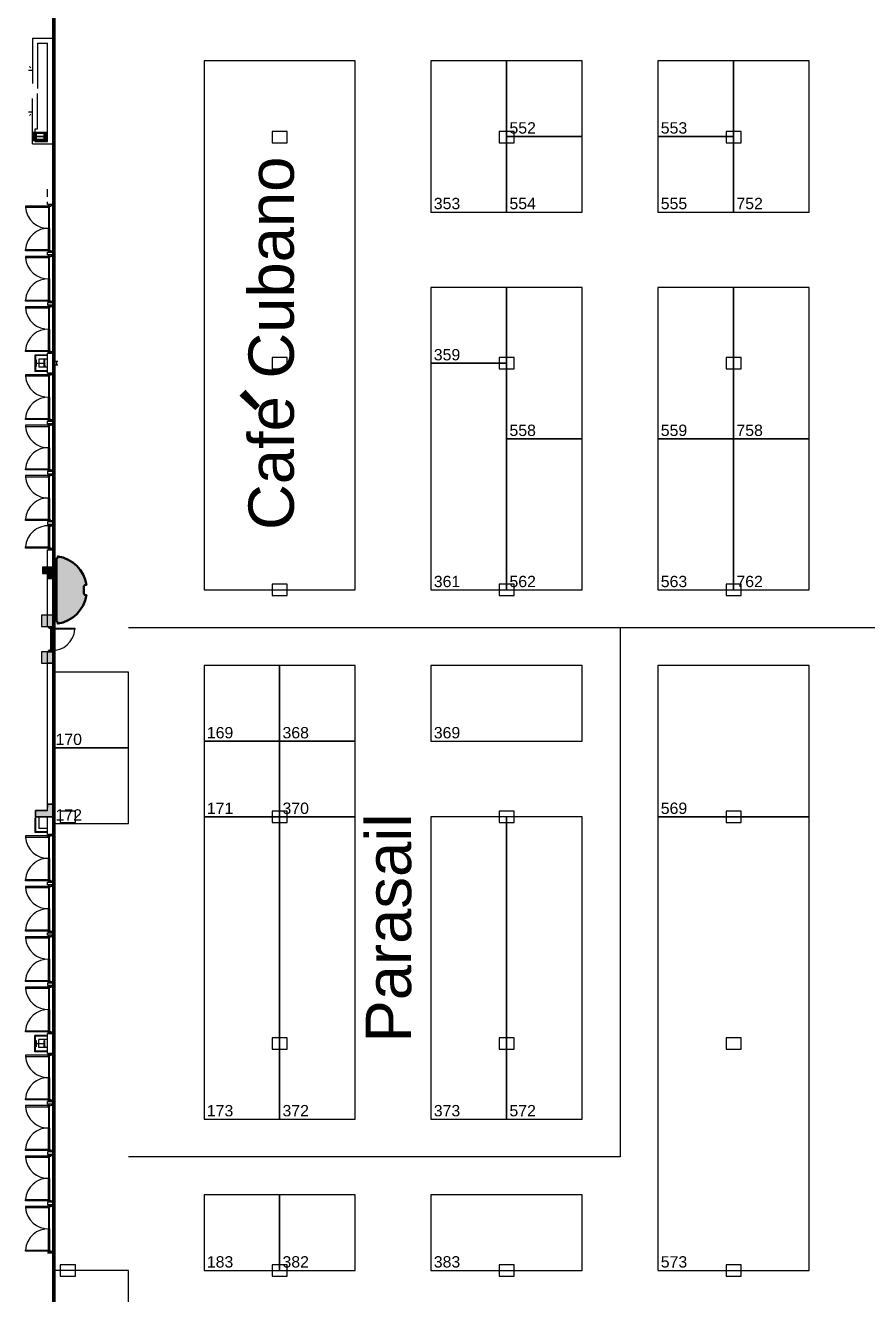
# Model space of a CAD drawing. Extents: x -2543 to 6312, y -522 to 14878.
# Drawn here: x -283 to 1053, y 7281 to 9296 of the extents above; entities that cross this region are included whole.
import ezdxf

# ---------------------------------------------------------------- set-up
doc = ezdxf.new("R2010")
doc.units = 0
doc.header["$LTSCALE"] = 5000
doc.header["$PDSIZE"] = 1
for name, color, linetype in [('BoothNumber', 7, 'Continuous'), ('BoothOutLine', 7, 'Continuous'), ('DRAWINGLAYER', 7, 'Continuous'), ('show_xref', 7, 'Continuous')]:
    doc.layers.add(name, color=color, linetype=linetype)
doc.layers.add('OCCC Phase V$0$2020sc01$0$L01-west$0$S-CONC-COLS', color=7, linetype='Continuous', lineweight=50)
doc.layers.add('OCCC Phase V$0$2020sc01$0$L01-west$0$S-CONC-SHAD', color=253, linetype='Continuous', lineweight=20)
doc.styles.add('Arial&EBMS', font='Arial', dxfattribs={"height": 1})
doc.styles.add('Arial&EBMS&B', font='Arial', dxfattribs={"height": 1})
doc.styles.add('OCCC Phase V$0$STANDARD', font='Arial')

# ---------------------------------------------------------------- blocks, each defined once
blk = doc.blocks.new('OCCC Phase V$0$2020sc01$0$L01-west$0$c9h')
at = {"layer": 'OCCC Phase V$0$2020sc01$0$L01-west$0$S-CONC-SHAD'}
h = blk.add_hatch(color=256, dxfattribs=at)
edge = h.paths.add_edge_path()
edge.add_line((6, -49.4), (8, -51.4))
edge.add_line((8, -51.4), (8, -53.4))
edge.add_arc((0, 0), 54, 278.5196, 351.4804)
edge.add_line((53.4, -8), (51.4, -8))
edge.add_line((51.4, -8), (49.4, -6))
edge.add_line((49.4, -6), (49.4, 6))
edge.add_line((49.4, 6), (51.4, 8))
edge.add_line((51.4, 8), (53.4, 8))
edge.add_arc((0, 0), 54, 8.5196, 81.4804)
edge.add_line((8, 53.4), (8, 51.4))
edge.add_line((8, 51.4), (6, 49.4))
edge.add_line((6, 49.4), (6, -49.4))
at = {"layer": 'Defpoints'}
blk.add_point((25, 0), dxfattribs=at)
at = {"layer": 'OCCC Phase V$0$2020sc01$0$L01-west$0$S-CONC-COLS'}
blk.add_lwpolyline([(6, -49.4), (8, -51.4), (8, -53.4, 0.329561), (53.4, -8), (51.4, -8), (49.4, -6), (49.4, 6), (51.4, 8), (53.4, 8, 0.329561), (8, 53.4), (8, 51.4), (6, 49.4)], format="xyb", close=True, dxfattribs=at)
blk = doc.blocks.new('FACILITY_X0000198')
at = {"layer": 'show_xref'}
for points in [[(-248, 8426), (-248, 8418), (-240, 8418), (-240, 8436), (-256, 8436), (-256, 8426)], [(-240, 8040), (-267.5, 8040), (-267.5, 8050), (-248, 8050), (-248, 8055), (-248, 8060), (-240, 8060)]]:
    blk.add_hatch(color=0, dxfattribs=at).paths.add_polyline_path(points)
h = blk.add_hatch(color=0, dxfattribs=at)
h.paths.add_polyline_path([(-240, 8284), (-248, 8284), (-258, 8284), (-258, 8302), (-240, 8302)])
h.paths.add_polyline_path([(-240, 8342), (-258, 8342), (-258, 8360), (-240, 8360)])
at = {"layer": 'show_xref', "color": 0}
for p, q in [((-240, -236), (-240, 12716)), ((-238, -238), (-238, 12718)), ((-236, -236), (-236, 12716)), ((-272, 9276), (-240, 9276)), ((-272, 9276), (-272, 9204)), ((-264, 9268), (-248, 9268)), ((-264, 9268), (-264, 9196)), ((-248, 9112), (-248, 9268)), ((-240, 9108), (-240, 9276)), ((-274.8, 9228.7), (-276.9, 9230.8)), ((-278.5, 9225.2), (-272, 9225.2)), ((-264, 9132), (-264, 9188)), ((-272, 9108), (-272, 9180)), ((-278.5, 9158.8), (-272, 9158.8)), ((-274.8, 9155.3), (-276.9, 9153.2)), ((-270.9, 9113.1), (-270.9, 9126.9)), ((-270.9, 9126.9), (-249.6, 9126.9)), ((-268, 9112), (-268, 9132)), ((-268, 9132), (-264, 9132)), ((-249.6, 9126.9), (-249.6, 9113.1)), ((132, 9127.8), (108, 9127.8)), ((108, 9127.8), (108, 9109.8)), ((132, 9109.8), (132, 9127.8)), ((132, 9127.8), (132, 9127.8)), ((492, 9127.8), (468, 9127.8)), ((468, 9127.8), (468, 9109.8)), ((492, 9109.8), (492, 9127.8)), ((492, 9127.8), (492, 9127.8)), ((852, 9127.8), (828, 9127.8)), ((828, 9127.8), (828, 9109.8)), ((852, 9109.8), (852, 9127.8)), ((852, 9127.8), (852, 9127.8)), ((-272, 9108), (-240, 9108)), ((-249.6, 9113.1), (-270.9, 9113.1)), ((-270.2, 9113.7), (-270.2, 9126.3)), ((-270.2, 9126.3), (-250.2, 9126.3)), ((-250.2, 9113.7), (-270.2, 9113.7)), ((-269.6, 9114.3), (-269.6, 9125.7)), ((-269.6, 9125.7), (-250.8, 9125.7)), ((-250.8, 9114.3), (-269.6, 9114.3)), ((-269, 9114.9), (-269, 9125.1)), ((-269, 9125.1), (-251.4, 9125.1)), ((-251.4, 9114.9), (-269, 9114.9)), ((-268, 9112), (-248, 9112)), ((-251.4, 9125.1), (-251.4, 9114.9)), ((-250.8, 9125.7), (-250.8, 9114.3)), ((-250.2, 9126.3), (-250.2, 9113.7)), ((108, 9109.8), (132, 9109.8)), ((468, 9109.8), (492, 9109.8)), ((828, 9109.8), (852, 9109.8)), ((-248, 9024), (-248, 9036)), ((-240, 9012), (-240, 9044)), ((-248, 9012), (-248, 9016)), ((-240, 9012), (-248, 9012)), ((-246.4, 9012), (-246.4, 9011.9)), ((-241.6, 9012), (-246.4, 9012)), ((-241.6, 9011.9), (-241.6, 9012)), ((-248, 8936), (-240, 8936)), ((-248, 8932), (-248, 8936)), ((-240, 8932), (-248, 8932)), ((-246.4, 8936), (-246.4, 8936.1)), ((-241.6, 8936), (-246.4, 8936)), ((-241.6, 8932), (-246.4, 8932)), ((-246.4, 8932), (-246.4, 8931.9)), ((-241.6, 8936.1), (-241.6, 8936)), ((-241.6, 8931.9), (-241.6, 8932)), ((-240, 8936), (-240, 8932)), ((-240, 8856), (-248, 8856)), ((-248, 8856), (-248, 8852)), ((-248, 8852), (-240, 8852)), ((-246.4, 8856), (-246.4, 8856.1)), ((-241.6, 8856), (-246.4, 8856)), ((-246.4, 8852), (-246.4, 8851.9)), ((-241.6, 8852), (-246.4, 8852)), ((-241.6, 8856.1), (-241.6, 8856)), ((-241.6, 8851.9), (-241.6, 8852)), ((-240, 8852), (-240, 8856)), ((-248, 8773), (-268.2, 8773)), ((-268.2, 8773), (-268.2, 8747)), ((-248, 8772), (-267.2, 8772)), ((-267.2, 8772), (-267.2, 8748)), ((-248, 8766.5), (-261.8, 8766.5)), ((-261.8, 8766.5), (-261.8, 8753.5)), ((-248, 8744), (-248, 8776)), ((-248, 8776), (-240, 8776)), ((-246.4, 8776), (-246.4, 8776.1)), ((-241.6, 8776), (-246.4, 8776)), ((-241.6, 8776.1), (-241.6, 8776)), ((-240, 8744), (-240, 8776)), ((132, 8769), (108, 8769)), ((108, 8769), (108, 8751)), ((132, 8751), (132, 8769)), ((132, 8769), (132, 8769)), ((492, 8769), (468, 8769)), ((468, 8769), (468, 8751)), ((492, 8751), (492, 8769)), ((492, 8769), (492, 8769)), ((852, 8769), (828, 8769)), ((828, 8769), (828, 8751)), ((852, 8751), (852, 8769)), ((852, 8769), (852, 8769)), ((-248, 8747), (-268.2, 8747)), ((-248, 8748), (-267.2, 8748)), ((-248, 8744), (-240, 8744)), ((-246.4, 8744), (-246.4, 8743.9)), ((-241.6, 8744), (-246.4, 8744)), ((-241.6, 8743.9), (-241.6, 8744)), ((-232, 8762.5), (-240, 8762.5)), ((-240, 8757.5), (-232, 8757.5)), ((-234, 8762), (-234, 8758)), ((108, 8751), (132, 8751)), ((468, 8751), (492, 8751)), ((828, 8751), (852, 8751)), ((-248, 8668), (-240, 8668)), ((-248, 8664), (-248, 8668)), ((-240, 8664), (-248, 8664)), ((-246.4, 8668), (-246.4, 8668.1)), ((-241.6, 8668), (-246.4, 8668)), ((-241.6, 8664), (-246.4, 8664)), ((-246.4, 8664), (-246.4, 8663.9)), ((-241.6, 8668.1), (-241.6, 8668)), ((-241.6, 8663.9), (-241.6, 8664)), ((-240, 8668), (-240, 8664)), ((-240, 8588), (-248, 8588)), ((-248, 8588), (-248, 8584)), ((-248, 8584), (-240, 8584)), ((-246.4, 8588), (-246.4, 8588.1)), ((-241.6, 8588), (-246.4, 8588)), ((-246.4, 8584), (-246.4, 8583.9)), ((-241.6, 8584), (-246.4, 8584)), ((-241.6, 8588.1), (-241.6, 8588)), ((-241.6, 8583.9), (-241.6, 8584)), ((-240, 8584), (-240, 8588)), ((-240, 8508), (-248, 8508)), ((-248, 8508), (-248, 8504)), ((-248, 8504), (-240, 8504)), ((-246.4, 8508), (-246.4, 8508.1)), ((-241.6, 8508), (-246.4, 8508)), ((-246.4, 8504), (-246.4, 8503.9)), ((-241.6, 8504), (-246.4, 8504)), ((-241.6, 8508.1), (-241.6, 8508)), ((-241.6, 8503.9), (-241.6, 8504)), ((-240, 8504), (-240, 8508)), ((-248, 8464), (-240, 8464)), ((-248, 8436), (-248, 8464)), ((-246.4, 8464), (-246.4, 8464.1)), ((-241.6, 8464), (-246.4, 8464)), ((-241.6, 8464.1), (-241.6, 8464)), ((-240, 8342), (-240, 8464)), ((-256, 8436), (-256, 8426)), ((-240, 8436), (-256, 8436)), ((-256, 8426), (-248, 8426)), ((-248, 8342), (-248, 8426)), ((-248, 8426), (-248, 8418)), ((-240, 8418), (-240, 8436)), ((-248, 8418), (-240, 8418)), ((132, 8409), (108, 8409)), ((108, 8409), (108, 8391)), ((132, 8391), (132, 8409)), ((132, 8409), (132, 8409)), ((492, 8409), (468, 8409)), ((468, 8409), (468, 8391)), ((492, 8391), (492, 8409)), ((492, 8409), (492, 8409)), ((852, 8409), (828, 8409)), ((828, 8409), (828, 8391)), ((852, 8391), (852, 8409)), ((852, 8409), (852, 8409)), ((108, 8391), (132, 8391)), ((468, 8391), (492, 8391)), ((828, 8391), (852, 8391)), ((-240, 8360), (-258, 8360)), ((-258, 8360), (-258, 8342)), ((-258, 8342), (-240, 8342)), ((-240, 8360), (-250, 8360)), ((-248, 8342), (-240, 8342)), ((-246.4, 8342), (-241.6, 8342)), ((-246.4, 8341.9), (-246.4, 8342)), ((-241.6, 8342), (-241.6, 8341.9)), ((-240, 8342), (-240, 8360)), ((-240, 8302), (-258, 8302)), ((-258, 8302), (-258, 8284)), ((-248, 8302), (-240, 8302)), ((-248, 8050), (-248, 8302)), ((-246.4, 8302.1), (-246.4, 8302)), ((-246.4, 8302), (-241.6, 8302)), ((-241.6, 8302), (-241.6, 8302.1)), ((-240, 8012), (-240, 8302)), ((-240, 8284), (-240, 8302)), ((-258, 8284), (-240, 8284)), ((-240, 8284), (-250, 8284)), ((-240, 8284), (-248, 8284)), ((-248, 8060), (-248, 8055)), ((-248, 8060), (-248, 8055)), ((-240, 8060), (-248, 8060)), ((-240, 8040), (-240, 8060)), ((-248, 8050), (-267.5, 8050)), ((-267.5, 8050), (-267.5, 8040)), ((-267.5, 8040), (-240, 8040)), ((-267.2, 8040), (-267.2, 8016)), ((-261.8, 8040), (-261.8, 8021.5)), ((-248, 8050), (-248, 8055)), ((-248, 8012), (-248, 8040)), ((-204, 8049), (-228, 8049)), ((-228, 8049), (-228, 8031)), ((-204, 8031), (-204, 8049)), ((-204, 8049), (-204, 8049)), ((132, 8049), (108, 8049)), ((108, 8049), (108, 8031)), ((132, 8031), (132, 8049)), ((132, 8049), (132, 8049)), ((492, 8049), (468, 8049)), ((468, 8049), (468, 8031)), ((492, 8031), (492, 8049)), ((492, 8049), (492, 8049)), ((852, 8049), (828, 8049)), ((828, 8049), (828, 8031)), ((852, 8031), (852, 8049)), ((852, 8049), (852, 8049)), ((-268.2, 8038.1), (-268.2, 8015)), ((-248, 8021.5), (-261.8, 8021.5)), ((-228, 8031), (-204, 8031)), ((108, 8031), (132, 8031)), ((468, 8031), (492, 8031)), ((828, 8031), (852, 8031)), ((-248, 8015), (-268.2, 8015)), ((-248, 8016), (-267.2, 8016)), ((-248, 8012), (-240, 8012)), ((-246.4, 8012), (-246.4, 8011.9)), ((-241.6, 8012), (-246.4, 8012)), ((-241.6, 8011.9), (-241.6, 8012)), ((-248, 7936), (-240, 7936)), ((-248, 7932), (-248, 7936)), ((-240, 7932), (-248, 7932)), ((-246.4, 7936), (-246.4, 7936.1)), ((-241.6, 7936), (-246.4, 7936)), ((-246.4, 7932), (-246.4, 7931.9)), ((-241.6, 7932), (-246.4, 7932)), ((-241.6, 7936.1), (-241.6, 7936)), ((-241.6, 7931.9), (-241.6, 7932)), ((-240, 7936), (-240, 7932)), ((-248, 7856), (-240, 7856)), ((-248, 7852), (-248, 7856)), ((-240, 7852), (-248, 7852)), ((-246.4, 7856), (-246.4, 7856.1)), ((-241.6, 7856), (-246.4, 7856)), ((-241.6, 7852), (-246.4, 7852)), ((-246.4, 7852), (-246.4, 7851.9)), ((-241.6, 7856.1), (-241.6, 7856)), ((-241.6, 7851.9), (-241.6, 7852)), ((-240, 7856), (-240, 7852)), ((-240, 7776), (-248, 7776)), ((-248, 7776), (-248, 7772)), ((-248, 7772), (-240, 7772)), ((-246.4, 7776), (-246.4, 7776.1)), ((-241.6, 7776), (-246.4, 7776)), ((-246.4, 7772), (-246.4, 7771.9)), ((-241.6, 7772), (-246.4, 7772)), ((-241.6, 7776.1), (-241.6, 7776)), ((-241.6, 7771.9), (-241.6, 7772)), ((-240, 7772), (-240, 7776)), ((-248, 7693), (-268.2, 7693)), ((-268.2, 7667), (-268.2, 7693)), ((-248, 7692), (-267.2, 7692)), ((-267.2, 7668), (-267.2, 7692)), ((-248, 7686.5), (-261.8, 7686.5)), ((-261.8, 7673.5), (-261.8, 7686.5)), ((-248, 7664), (-248, 7696)), ((-248, 7696), (-240, 7696)), ((-246.4, 7696), (-246.4, 7696.1)), ((-241.6, 7696), (-246.4, 7696)), ((-241.6, 7696.1), (-241.6, 7696)), ((-240, 7664), (-240, 7696)), ((132, 7689), (108, 7689)), ((108, 7689), (108, 7671)), ((132, 7671), (132, 7689)), ((132, 7689), (132, 7689)), ((492, 7689), (468, 7689)), ((468, 7689), (468, 7671)), ((492, 7671), (492, 7689)), ((492, 7689), (492, 7689)), ((852, 7689), (828, 7689)), ((828, 7689), (828, 7671)), ((852, 7671), (852, 7689)), ((852, 7689), (852, 7689)), ((-248, 7667), (-268.2, 7667)), ((-248, 7668), (-267.2, 7668)), ((-248, 7673.5), (-261.8, 7673.5)), ((-248, 7664), (-240, 7664)), ((-241.6, 7664), (-246.4, 7664)), ((-246.4, 7664), (-246.4, 7663.9)), ((-241.6, 7663.9), (-241.6, 7664)), ((108, 7671), (132, 7671)), ((468, 7671), (492, 7671)), ((828, 7671), (852, 7671)), ((-248, 7588), (-240, 7588)), ((-248, 7584), (-248, 7588)), ((-240, 7584), (-248, 7584)), ((-246.4, 7588), (-246.4, 7588.1)), ((-241.6, 7588), (-246.4, 7588)), ((-246.4, 7584), (-246.4, 7583.9)), ((-241.6, 7584), (-246.4, 7584)), ((-241.6, 7588.1), (-241.6, 7588)), ((-241.6, 7583.9), (-241.6, 7584)), ((-240, 7588), (-240, 7584)), ((-240, 7508), (-248, 7508)), ((-248, 7508), (-248, 7504)), ((-248, 7504), (-240, 7504)), ((-246.4, 7508), (-246.4, 7508.1)), ((-241.6, 7508), (-246.4, 7508)), ((-241.6, 7504), (-246.4, 7504)), ((-246.4, 7504), (-246.4, 7503.9)), ((-241.6, 7508.1), (-241.6, 7508)), ((-241.6, 7503.9), (-241.6, 7504)), ((-240, 7504), (-240, 7508)), ((-240, 7428), (-248, 7428)), ((-248, 7428), (-248, 7424)), ((-248, 7424), (-240, 7424)), ((-246.4, 7428), (-246.4, 7428.1)), ((-241.6, 7428), (-246.4, 7428)), ((-241.6, 7424), (-246.4, 7424)), ((-246.4, 7424), (-246.4, 7423.9)), ((-241.6, 7428.1), (-241.6, 7428)), ((-241.6, 7423.9), (-241.6, 7424)), ((-240, 7424), (-240, 7428)), ((-248, 7348), (-240, 7348)), ((-246.4, 7348), (-246.4, 7348.1)), ((-241.6, 7348), (-246.4, 7348)), ((-241.6, 7348.1), (-241.6, 7348)), ((-240, 6828), (-240, 7348)), ((-204, 7329), (-228, 7329)), ((-228, 7329), (-228, 7311)), ((-204, 7311), (-204, 7329)), ((-204, 7329), (-204, 7329)), ((132, 7329), (108, 7329)), ((108, 7329), (108, 7311)), ((132, 7311), (132, 7329)), ((132, 7329), (132, 7329)), ((492, 7329), (468, 7329)), ((468, 7329), (468, 7311)), ((492, 7311), (492, 7329)), ((492, 7329), (492, 7329)), ((852, 7329), (828, 7329)), ((828, 7329), (828, 7311)), ((852, 7311), (852, 7329)), ((852, 7329), (852, 7329)), ((-228, 7311), (-204, 7311)), ((108, 7311), (132, 7311)), ((468, 7311), (492, 7311)), ((828, 7311), (852, 7311))]:
    blk.add_line(p, q, dxfattribs=at)
at = {"layer": 'show_xref', "color": 0, "linetype": 'Continuous'}
for p, q in [((-267.2, 9120), (-252.8, 9120)), ((-267.2, 8760), (-252.8, 8760)), ((-248, 8753.5), (-261.8, 8753.5)), ((-267.2, 7680), (-252.8, 7680))]:
    blk.add_line(p, q, dxfattribs=at)
at = {"layer": 'show_xref', "color": 0}
for points in [[(-267.2, 9125.1), (-266.3, 9125.1), (-266.3, 9121.1, 0.414214), (-265.5, 9120.3), (-254.5, 9120.3, 0.414214), (-253.7, 9121.1), (-253.7, 9125.1), (-252.8, 9125.1), (-252.8, 9114.9), (-253.7, 9114.9), (-253.7, 9118.9, 0.414214), (-254.5, 9119.7), (-265.5, 9119.7, 0.414214), (-266.3, 9118.9), (-266.3, 9114.9), (-267.2, 9114.9)], [(-241.2, 9011.9, -0.414214), (-241.1, 9011.8), (-241.1, 9010.1, -0.414214), (-241.2, 9010), (-243.1, 9010), (-243.1, 9009.5, -0.414214), (-243.2, 9009.4), (-244.8, 9009.4, -0.414214), (-244.9, 9009.5), (-244.9, 9010), (-246.8, 9010, -0.414214), (-246.9, 9010.1), (-246.9, 9011.8, -0.414214), (-246.8, 9011.9), (-246.4, 9011.9), (-246.4, 9011.8), (-246.8, 9011.8), (-246.8, 9010.1), (-244.8, 9010.1), (-244.8, 9009.5), (-243.2, 9009.5), (-243.2, 9010.1), (-241.2, 9010.1), (-241.2, 9011.8), (-241.6, 9011.8), (-241.6, 9011.9)], [(-241.2, 8936.1, 0.414214), (-241.1, 8936.2), (-241.1, 8937.9, 0.414214), (-241.2, 8938), (-243.1, 8938), (-243.1, 8938.5, 0.414214), (-243.2, 8938.6), (-244.8, 8938.6, 0.414214), (-244.9, 8938.5), (-244.9, 8938), (-246.8, 8938, 0.414214), (-246.9, 8937.9), (-246.9, 8936.2, 0.414214), (-246.8, 8936.1), (-246.4, 8936.1), (-246.4, 8936.2), (-246.8, 8936.2), (-246.8, 8937.9), (-244.8, 8937.9), (-244.8, 8938.5), (-243.2, 8938.5), (-243.2, 8937.9), (-241.2, 8937.9), (-241.2, 8936.2), (-241.6, 8936.2), (-241.6, 8936.1)], [(-241.2, 8931.9, -0.414214), (-241.1, 8931.8), (-241.1, 8930.1, -0.414214), (-241.2, 8930), (-243.1, 8930), (-243.1, 8929.5, -0.414214), (-243.2, 8929.4), (-244.8, 8929.4, -0.414214), (-244.9, 8929.5), (-244.9, 8930), (-246.8, 8930, -0.414214), (-246.9, 8930.1), (-246.9, 8931.8, -0.414214), (-246.8, 8931.9), (-246.4, 8931.9), (-246.4, 8931.8), (-246.8, 8931.8), (-246.8, 8930.1), (-244.8, 8930.1), (-244.8, 8929.5), (-243.2, 8929.5), (-243.2, 8930.1), (-241.2, 8930.1), (-241.2, 8931.8), (-241.6, 8931.8), (-241.6, 8931.9)], [(-241.2, 8856.1, 0.414214), (-241.1, 8856.2), (-241.1, 8857.9, 0.414214), (-241.2, 8858), (-243.1, 8858), (-243.1, 8858.5, 0.414214), (-243.2, 8858.6), (-244.8, 8858.6, 0.414214), (-244.9, 8858.5), (-244.9, 8858), (-246.8, 8858, 0.414214), (-246.9, 8857.9), (-246.9, 8856.2, 0.414214), (-246.8, 8856.1), (-246.4, 8856.1), (-246.4, 8856.2), (-246.8, 8856.2), (-246.8, 8857.9), (-244.8, 8857.9), (-244.8, 8858.5), (-243.2, 8858.5), (-243.2, 8857.9), (-241.2, 8857.9), (-241.2, 8856.2), (-241.6, 8856.2), (-241.6, 8856.1)], [(-241.2, 8851.9, -0.414214), (-241.1, 8851.8), (-241.1, 8850.1, -0.414214), (-241.2, 8850), (-243.1, 8850), (-243.1, 8849.5, -0.414214), (-243.2, 8849.4), (-244.8, 8849.4, -0.414214), (-244.9, 8849.5), (-244.9, 8850), (-246.8, 8850, -0.414214), (-246.9, 8850.1), (-246.9, 8851.8, -0.414214), (-246.8, 8851.9), (-246.4, 8851.9), (-246.4, 8851.8), (-246.8, 8851.8), (-246.8, 8850.1), (-244.8, 8850.1), (-244.8, 8849.5), (-243.2, 8849.5), (-243.2, 8850.1), (-241.2, 8850.1), (-241.2, 8851.8), (-241.6, 8851.8), (-241.6, 8851.9)], [(-267.2, 8765.1), (-266.3, 8765.1), (-266.3, 8761.1, 0.414214), (-265.5, 8760.3), (-254.5, 8760.3, 0.414214), (-253.7, 8761.1), (-253.7, 8765.1), (-252.8, 8765.1), (-252.8, 8754.9), (-253.7, 8754.9), (-253.7, 8758.9, 0.414214), (-254.5, 8759.7), (-265.5, 8759.7, 0.414214), (-266.3, 8758.9), (-266.3, 8754.9), (-267.2, 8754.9)], [(-241.2, 8776.1, 0.414214), (-241.1, 8776.2), (-241.1, 8777.9, 0.414214), (-241.2, 8778), (-243.1, 8778), (-243.1, 8778.5, 0.414214), (-243.2, 8778.6), (-244.8, 8778.6, 0.414214), (-244.9, 8778.5), (-244.9, 8778), (-246.8, 8778, 0.414214), (-246.9, 8777.9), (-246.9, 8776.2, 0.414214), (-246.8, 8776.1), (-246.4, 8776.1), (-246.4, 8776.2), (-246.8, 8776.2), (-246.8, 8777.9), (-244.8, 8777.9), (-244.8, 8778.5), (-243.2, 8778.5), (-243.2, 8777.9), (-241.2, 8777.9), (-241.2, 8776.2), (-241.6, 8776.2), (-241.6, 8776.1)], [(-241.2, 8743.9, -0.414214), (-241.1, 8743.8), (-241.1, 8742.1, -0.414214), (-241.2, 8742), (-243.1, 8742), (-243.1, 8741.5, -0.414214), (-243.2, 8741.4), (-244.8, 8741.4, -0.414214), (-244.9, 8741.5), (-244.9, 8742), (-246.8, 8742, -0.414214), (-246.9, 8742.1), (-246.9, 8743.8, -0.414214), (-246.8, 8743.9), (-246.4, 8743.9), (-246.4, 8743.8), (-246.8, 8743.8), (-246.8, 8742.1), (-244.8, 8742.1), (-244.8, 8741.5), (-243.2, 8741.5), (-243.2, 8742.1), (-241.2, 8742.1), (-241.2, 8743.8), (-241.6, 8743.8), (-241.6, 8743.9)], [(-241.2, 8668.1, 0.414214), (-241.1, 8668.2), (-241.1, 8669.9, 0.414214), (-241.2, 8670), (-243.1, 8670), (-243.1, 8670.5, 0.414214), (-243.2, 8670.6), (-244.8, 8670.6, 0.414214), (-244.9, 8670.5), (-244.9, 8670), (-246.8, 8670, 0.414214), (-246.9, 8669.9), (-246.9, 8668.2, 0.414214), (-246.8, 8668.1), (-246.4, 8668.1), (-246.4, 8668.2), (-246.8, 8668.2), (-246.8, 8669.9), (-244.8, 8669.9), (-244.8, 8670.5), (-243.2, 8670.5), (-243.2, 8669.9), (-241.2, 8669.9), (-241.2, 8668.2), (-241.6, 8668.2), (-241.6, 8668.1)], [(-241.2, 8663.9, -0.414214), (-241.1, 8663.8), (-241.1, 8662.1, -0.414214), (-241.2, 8662), (-243.1, 8662), (-243.1, 8661.5, -0.414214), (-243.2, 8661.4), (-244.8, 8661.4, -0.414214), (-244.9, 8661.5), (-244.9, 8662), (-246.8, 8662, -0.414214), (-246.9, 8662.1), (-246.9, 8663.8, -0.414214), (-246.8, 8663.9), (-246.4, 8663.9), (-246.4, 8663.8), (-246.8, 8663.8), (-246.8, 8662.1), (-244.8, 8662.1), (-244.8, 8661.5), (-243.2, 8661.5), (-243.2, 8662.1), (-241.2, 8662.1), (-241.2, 8663.8), (-241.6, 8663.8), (-241.6, 8663.9)], [(-241.2, 8588.1, 0.414214), (-241.1, 8588.2), (-241.1, 8589.9, 0.414214), (-241.2, 8590), (-243.1, 8590), (-243.1, 8590.5, 0.414214), (-243.2, 8590.6), (-244.8, 8590.6, 0.414214), (-244.9, 8590.5), (-244.9, 8590), (-246.8, 8590, 0.414214), (-246.9, 8589.9), (-246.9, 8588.2, 0.414214), (-246.8, 8588.1), (-246.4, 8588.1), (-246.4, 8588.2), (-246.8, 8588.2), (-246.8, 8589.9), (-244.8, 8589.9), (-244.8, 8590.5), (-243.2, 8590.5), (-243.2, 8589.9), (-241.2, 8589.9), (-241.2, 8588.2), (-241.6, 8588.2), (-241.6, 8588.1)], [(-241.2, 8583.9, -0.414214), (-241.1, 8583.8), (-241.1, 8582.1, -0.414214), (-241.2, 8582), (-243.1, 8582), (-243.1, 8581.5, -0.414214), (-243.2, 8581.4), (-244.8, 8581.4, -0.414214), (-244.9, 8581.5), (-244.9, 8582), (-246.8, 8582, -0.414214), (-246.9, 8582.1), (-246.9, 8583.8, -0.414214), (-246.8, 8583.9), (-246.4, 8583.9), (-246.4, 8583.8), (-246.8, 8583.8), (-246.8, 8582.1), (-244.8, 8582.1), (-244.8, 8581.5), (-243.2, 8581.5), (-243.2, 8582.1), (-241.2, 8582.1), (-241.2, 8583.8), (-241.6, 8583.8), (-241.6, 8583.9)], [(-241.2, 8508.1, 0.414214), (-241.1, 8508.2), (-241.1, 8509.9, 0.414214), (-241.2, 8510), (-243.1, 8510), (-243.1, 8510.5, 0.414214), (-243.2, 8510.6), (-244.8, 8510.6, 0.414214), (-244.9, 8510.5), (-244.9, 8510), (-246.8, 8510, 0.414214), (-246.9, 8509.9), (-246.9, 8508.2, 0.414214), (-246.8, 8508.1), (-246.4, 8508.1), (-246.4, 8508.2), (-246.8, 8508.2), (-246.8, 8509.9), (-244.8, 8509.9), (-244.8, 8510.5), (-243.2, 8510.5), (-243.2, 8509.9), (-241.2, 8509.9), (-241.2, 8508.2), (-241.6, 8508.2), (-241.6, 8508.1)], [(-241.2, 8503.9, -0.414214), (-241.1, 8503.8), (-241.1, 8502.1, -0.414214), (-241.2, 8502), (-243.1, 8502), (-243.1, 8501.5, -0.414214), (-243.2, 8501.4), (-244.8, 8501.4, -0.414214), (-244.9, 8501.5), (-244.9, 8502), (-246.8, 8502, -0.414214), (-246.9, 8502.1), (-246.9, 8503.8, -0.414214), (-246.8, 8503.9), (-246.4, 8503.9), (-246.4, 8503.8), (-246.8, 8503.8), (-246.8, 8502.1), (-244.8, 8502.1), (-244.8, 8501.5), (-243.2, 8501.5), (-243.2, 8502.1), (-241.2, 8502.1), (-241.2, 8503.8), (-241.6, 8503.8), (-241.6, 8503.9)], [(-241.2, 8464.1, 0.414214), (-241.1, 8464.2), (-241.1, 8465.9, 0.414214), (-241.2, 8466), (-243.1, 8466), (-243.1, 8466.5, 0.414214), (-243.2, 8466.6), (-244.8, 8466.6, 0.414214), (-244.9, 8466.5), (-244.9, 8466), (-246.8, 8466, 0.414214), (-246.9, 8465.9), (-246.9, 8464.2, 0.414214), (-246.8, 8464.1), (-246.4, 8464.1), (-246.4, 8464.2), (-246.8, 8464.2), (-246.8, 8465.9), (-244.8, 8465.9), (-244.8, 8466.5), (-243.2, 8466.5), (-243.2, 8465.9), (-241.2, 8465.9), (-241.2, 8464.2), (-241.6, 8464.2), (-241.6, 8464.1)], [(-246.8, 8341.9, 0.414214), (-246.9, 8341.8), (-246.9, 8340.1, 0.414214), (-246.8, 8340), (-244.9, 8340), (-244.9, 8339.5, 0.414214), (-244.8, 8339.4), (-243.2, 8339.4, 0.414214), (-243.1, 8339.5), (-243.1, 8340), (-241.2, 8340, 0.414214), (-241.1, 8340.1), (-241.1, 8341.8, 0.414214), (-241.2, 8341.9), (-241.6, 8341.9), (-241.6, 8341.8), (-241.2, 8341.8), (-241.2, 8340.1), (-243.2, 8340.1), (-243.2, 8339.5), (-244.8, 8339.5), (-244.8, 8340.1), (-246.8, 8340.1), (-246.8, 8341.8), (-246.4, 8341.8), (-246.4, 8341.9)], [(-246.8, 8302.1, -0.414214), (-246.9, 8302.2), (-246.9, 8303.9, -0.414214), (-246.8, 8304), (-244.9, 8304), (-244.9, 8304.5, -0.414214), (-244.8, 8304.6), (-243.2, 8304.6, -0.414214), (-243.1, 8304.5), (-243.1, 8304), (-241.2, 8304, -0.414214), (-241.1, 8303.9), (-241.1, 8302.2, -0.414214), (-241.2, 8302.1), (-241.6, 8302.1), (-241.6, 8302.2), (-241.2, 8302.2), (-241.2, 8303.9), (-243.2, 8303.9), (-243.2, 8304.5), (-244.8, 8304.5), (-244.8, 8303.9), (-246.8, 8303.9), (-246.8, 8302.2), (-246.4, 8302.2), (-246.4, 8302.1)], [(-241.2, 8011.9, -0.414214), (-241.1, 8011.8), (-241.1, 8010.1, -0.414214), (-241.2, 8010), (-243.1, 8010), (-243.1, 8009.5, -0.414214), (-243.2, 8009.4), (-244.8, 8009.4, -0.414214), (-244.9, 8009.5), (-244.9, 8010), (-246.8, 8010, -0.414214), (-246.9, 8010.1), (-246.9, 8011.8, -0.414214), (-246.8, 8011.9), (-246.4, 8011.9), (-246.4, 8011.8), (-246.8, 8011.8), (-246.8, 8010.1), (-244.8, 8010.1), (-244.8, 8009.5), (-243.2, 8009.5), (-243.2, 8010.1), (-241.2, 8010.1), (-241.2, 8011.8), (-241.6, 8011.8), (-241.6, 8011.9)], [(-241.2, 7936.1, 0.414214), (-241.1, 7936.2), (-241.1, 7937.9, 0.414214), (-241.2, 7938), (-243.1, 7938), (-243.1, 7938.5, 0.414214), (-243.2, 7938.6), (-244.8, 7938.6, 0.414214), (-244.9, 7938.5), (-244.9, 7938), (-246.8, 7938, 0.414214), (-246.9, 7937.9), (-246.9, 7936.2, 0.414214), (-246.8, 7936.1), (-246.4, 7936.1), (-246.4, 7936.2), (-246.8, 7936.2), (-246.8, 7937.9), (-244.8, 7937.9), (-244.8, 7938.5), (-243.2, 7938.5), (-243.2, 7937.9), (-241.2, 7937.9), (-241.2, 7936.2), (-241.6, 7936.2), (-241.6, 7936.1)], [(-241.2, 7931.9, -0.414214), (-241.1, 7931.8), (-241.1, 7930.1, -0.414214), (-241.2, 7930), (-243.1, 7930), (-243.1, 7929.5, -0.414214), (-243.2, 7929.4), (-244.8, 7929.4, -0.414214), (-244.9, 7929.5), (-244.9, 7930), (-246.8, 7930, -0.414214), (-246.9, 7930.1), (-246.9, 7931.8, -0.414214), (-246.8, 7931.9), (-246.4, 7931.9), (-246.4, 7931.8), (-246.8, 7931.8), (-246.8, 7930.1), (-244.8, 7930.1), (-244.8, 7929.5), (-243.2, 7929.5), (-243.2, 7930.1), (-241.2, 7930.1), (-241.2, 7931.8), (-241.6, 7931.8), (-241.6, 7931.9)], [(-241.2, 7856.1, 0.414214), (-241.1, 7856.2), (-241.1, 7857.9, 0.414214), (-241.2, 7858), (-243.1, 7858), (-243.1, 7858.5, 0.414214), (-243.2, 7858.6), (-244.8, 7858.6, 0.414214), (-244.9, 7858.5), (-244.9, 7858), (-246.8, 7858, 0.414214), (-246.9, 7857.9), (-246.9, 7856.2, 0.414214), (-246.8, 7856.1), (-246.4, 7856.1), (-246.4, 7856.2), (-246.8, 7856.2), (-246.8, 7857.9), (-244.8, 7857.9), (-244.8, 7858.5), (-243.2, 7858.5), (-243.2, 7857.9), (-241.2, 7857.9), (-241.2, 7856.2), (-241.6, 7856.2), (-241.6, 7856.1)], [(-241.2, 7851.9, -0.414214), (-241.1, 7851.8), (-241.1, 7850.1, -0.414214), (-241.2, 7850), (-243.1, 7850), (-243.1, 7849.5, -0.414214), (-243.2, 7849.4), (-244.8, 7849.4, -0.414214), (-244.9, 7849.5), (-244.9, 7850), (-246.8, 7850, -0.414214), (-246.9, 7850.1), (-246.9, 7851.8, -0.414214), (-246.8, 7851.9), (-246.4, 7851.9), (-246.4, 7851.8), (-246.8, 7851.8), (-246.8, 7850.1), (-244.8, 7850.1), (-244.8, 7849.5), (-243.2, 7849.5), (-243.2, 7850.1), (-241.2, 7850.1), (-241.2, 7851.8), (-241.6, 7851.8), (-241.6, 7851.9)], [(-241.2, 7776.1, 0.414214), (-241.1, 7776.2), (-241.1, 7777.9, 0.414214), (-241.2, 7778), (-243.1, 7778), (-243.1, 7778.5, 0.414214), (-243.2, 7778.6), (-244.8, 7778.6, 0.414214), (-244.9, 7778.5), (-244.9, 7778), (-246.8, 7778, 0.414214), (-246.9, 7777.9), (-246.9, 7776.2, 0.414214), (-246.8, 7776.1), (-246.4, 7776.1), (-246.4, 7776.2), (-246.8, 7776.2), (-246.8, 7777.9), (-244.8, 7777.9), (-244.8, 7778.5), (-243.2, 7778.5), (-243.2, 7777.9), (-241.2, 7777.9), (-241.2, 7776.2), (-241.6, 7776.2), (-241.6, 7776.1)], [(-241.2, 7771.9, -0.414214), (-241.1, 7771.8), (-241.1, 7770.1, -0.414214), (-241.2, 7770), (-243.1, 7770), (-243.1, 7769.5, -0.414214), (-243.2, 7769.4), (-244.8, 7769.4, -0.414214), (-244.9, 7769.5), (-244.9, 7770), (-246.8, 7770, -0.414214), (-246.9, 7770.1), (-246.9, 7771.8, -0.414214), (-246.8, 7771.9), (-246.4, 7771.9), (-246.4, 7771.8), (-246.8, 7771.8), (-246.8, 7770.1), (-244.8, 7770.1), (-244.8, 7769.5), (-243.2, 7769.5), (-243.2, 7770.1), (-241.2, 7770.1), (-241.2, 7771.8), (-241.6, 7771.8), (-241.6, 7771.9)], [(-241.2, 7696.1, 0.414214), (-241.1, 7696.2), (-241.1, 7697.9, 0.414214), (-241.2, 7698), (-243.1, 7698), (-243.1, 7698.5, 0.414214), (-243.2, 7698.6), (-244.8, 7698.6, 0.414214), (-244.9, 7698.5), (-244.9, 7698), (-246.8, 7698, 0.414214), (-246.9, 7697.9), (-246.9, 7696.2, 0.414214), (-246.8, 7696.1), (-246.4, 7696.1), (-246.4, 7696.2), (-246.8, 7696.2), (-246.8, 7697.9), (-244.8, 7697.9), (-244.8, 7698.5), (-243.2, 7698.5), (-243.2, 7697.9), (-241.2, 7697.9), (-241.2, 7696.2), (-241.6, 7696.2), (-241.6, 7696.1)], [(-267.2, 7685.1), (-266.3, 7685.1), (-266.3, 7681.1, 0.414214), (-265.5, 7680.3), (-254.5, 7680.3, 0.414214), (-253.7, 7681.1), (-253.7, 7685.1), (-252.8, 7685.1), (-252.8, 7674.9), (-253.7, 7674.9), (-253.7, 7678.9, 0.414214), (-254.5, 7679.7), (-265.5, 7679.7, 0.414214), (-266.3, 7678.9), (-266.3, 7674.9), (-267.2, 7674.9)], [(-241.2, 7663.9, -0.414214), (-241.1, 7663.8), (-241.1, 7662.1, -0.414214), (-241.2, 7662), (-243.1, 7662), (-243.1, 7661.5, -0.414214), (-243.2, 7661.4), (-244.8, 7661.4, -0.414214), (-244.9, 7661.5), (-244.9, 7662), (-246.8, 7662, -0.414214), (-246.9, 7662.1), (-246.9, 7663.8, -0.414214), (-246.8, 7663.9), (-246.4, 7663.9), (-246.4, 7663.8), (-246.8, 7663.8), (-246.8, 7662.1), (-244.8, 7662.1), (-244.8, 7661.5), (-243.2, 7661.5), (-243.2, 7662.1), (-241.2, 7662.1), (-241.2, 7663.8), (-241.6, 7663.8), (-241.6, 7663.9)], [(-241.2, 7588.1, 0.414214), (-241.1, 7588.2), (-241.1, 7589.9, 0.414214), (-241.2, 7590), (-243.1, 7590), (-243.1, 7590.5, 0.414214), (-243.2, 7590.6), (-244.8, 7590.6, 0.414214), (-244.9, 7590.5), (-244.9, 7590), (-246.8, 7590, 0.414214), (-246.9, 7589.9), (-246.9, 7588.2, 0.414214), (-246.8, 7588.1), (-246.4, 7588.1), (-246.4, 7588.2), (-246.8, 7588.2), (-246.8, 7589.9), (-244.8, 7589.9), (-244.8, 7590.5), (-243.2, 7590.5), (-243.2, 7589.9), (-241.2, 7589.9), (-241.2, 7588.2), (-241.6, 7588.2), (-241.6, 7588.1)], [(-241.2, 7583.9, -0.414214), (-241.1, 7583.8), (-241.1, 7582.1, -0.414214), (-241.2, 7582), (-243.1, 7582), (-243.1, 7581.5, -0.414214), (-243.2, 7581.4), (-244.8, 7581.4, -0.414214), (-244.9, 7581.5), (-244.9, 7582), (-246.8, 7582, -0.414214), (-246.9, 7582.1), (-246.9, 7583.8, -0.414214), (-246.8, 7583.9), (-246.4, 7583.9), (-246.4, 7583.8), (-246.8, 7583.8), (-246.8, 7582.1), (-244.8, 7582.1), (-244.8, 7581.5), (-243.2, 7581.5), (-243.2, 7582.1), (-241.2, 7582.1), (-241.2, 7583.8), (-241.6, 7583.8), (-241.6, 7583.9)], [(-241.2, 7508.1, 0.414214), (-241.1, 7508.2), (-241.1, 7509.9, 0.414214), (-241.2, 7510), (-243.1, 7510), (-243.1, 7510.5, 0.414214), (-243.2, 7510.6), (-244.8, 7510.6, 0.414214), (-244.9, 7510.5), (-244.9, 7510), (-246.8, 7510, 0.414214), (-246.9, 7509.9), (-246.9, 7508.2, 0.414214), (-246.8, 7508.1), (-246.4, 7508.1), (-246.4, 7508.2), (-246.8, 7508.2), (-246.8, 7509.9), (-244.8, 7509.9), (-244.8, 7510.5), (-243.2, 7510.5), (-243.2, 7509.9), (-241.2, 7509.9), (-241.2, 7508.2), (-241.6, 7508.2), (-241.6, 7508.1)], [(-241.2, 7503.9, -0.414214), (-241.1, 7503.8), (-241.1, 7502.1, -0.414214), (-241.2, 7502), (-243.1, 7502), (-243.1, 7501.5, -0.414214), (-243.2, 7501.4), (-244.8, 7501.4, -0.414214), (-244.9, 7501.5), (-244.9, 7502), (-246.8, 7502, -0.414214), (-246.9, 7502.1), (-246.9, 7503.8, -0.414214), (-246.8, 7503.9), (-246.4, 7503.9), (-246.4, 7503.8), (-246.8, 7503.8), (-246.8, 7502.1), (-244.8, 7502.1), (-244.8, 7501.5), (-243.2, 7501.5), (-243.2, 7502.1), (-241.2, 7502.1), (-241.2, 7503.8), (-241.6, 7503.8), (-241.6, 7503.9)], [(-241.2, 7428.1, 0.414214), (-241.1, 7428.2), (-241.1, 7429.9, 0.414214), (-241.2, 7430), (-243.1, 7430), (-243.1, 7430.5, 0.414214), (-243.2, 7430.6), (-244.8, 7430.6, 0.414214), (-244.9, 7430.5), (-244.9, 7430), (-246.8, 7430, 0.414214), (-246.9, 7429.9), (-246.9, 7428.2, 0.414214), (-246.8, 7428.1), (-246.4, 7428.1), (-246.4, 7428.2), (-246.8, 7428.2), (-246.8, 7429.9), (-244.8, 7429.9), (-244.8, 7430.5), (-243.2, 7430.5), (-243.2, 7429.9), (-241.2, 7429.9), (-241.2, 7428.2), (-241.6, 7428.2), (-241.6, 7428.1)], [(-241.2, 7423.9, -0.414214), (-241.1, 7423.8), (-241.1, 7422.1, -0.414214), (-241.2, 7422), (-243.1, 7422), (-243.1, 7421.5, -0.414214), (-243.2, 7421.4), (-244.8, 7421.4, -0.414214), (-244.9, 7421.5), (-244.9, 7422), (-246.8, 7422, -0.414214), (-246.9, 7422.1), (-246.9, 7423.8, -0.414214), (-246.8, 7423.9), (-246.4, 7423.9), (-246.4, 7423.8), (-246.8, 7423.8), (-246.8, 7422.1), (-244.8, 7422.1), (-244.8, 7421.5), (-243.2, 7421.5), (-243.2, 7422.1), (-241.2, 7422.1), (-241.2, 7423.8), (-241.6, 7423.8), (-241.6, 7423.9)], [(-241.2, 7348.1, 0.414214), (-241.1, 7348.2), (-241.1, 7349.9, 0.414214), (-241.2, 7350), (-243.1, 7350), (-243.1, 7350.5, 0.414214), (-243.2, 7350.6), (-244.8, 7350.6, 0.414214), (-244.9, 7350.5), (-244.9, 7350), (-246.8, 7350, 0.414214), (-246.9, 7349.9), (-246.9, 7348.2, 0.414214), (-246.8, 7348.1), (-246.4, 7348.1), (-246.4, 7348.2), (-246.8, 7348.2), (-246.8, 7349.9), (-244.8, 7349.9), (-244.8, 7350.5), (-243.2, 7350.5), (-243.2, 7349.9), (-241.2, 7349.9), (-241.2, 7348.2), (-241.6, 7348.2), (-241.6, 7348.1)]]:
    blk.add_lwpolyline(points, format="xyb", close=True, dxfattribs=at)
for points in [[(-283.3, 9007.7), (-247.4, 9007.7), (-247.4, 9009.5), (-283.3, 9009.5)], [(-245.1, 8974.1), (-245.1, 9009.9), (-246.9, 9009.9), (-246.9, 8974.1)], [(-245.1, 8973.9), (-245.1, 8938.1), (-246.9, 8938.1), (-246.9, 8973.9)], [(-283.3, 8940.3), (-247.4, 8940.3), (-247.4, 8938.5), (-283.3, 8938.5)], [(-283.3, 8927.7), (-247.4, 8927.7), (-247.4, 8929.5), (-283.3, 8929.5)], [(-245.1, 8894.1), (-245.1, 8929.9), (-246.9, 8929.9), (-246.9, 8894.1)], [(-245.1, 8893.9), (-245.1, 8858.1), (-246.9, 8858.1), (-246.9, 8893.9)], [(-283.3, 8860.3), (-247.4, 8860.3), (-247.4, 8858.5), (-283.3, 8858.5)], [(-283.3, 8847.7), (-247.4, 8847.7), (-247.4, 8849.5), (-283.3, 8849.5)], [(-245.1, 8814.1), (-245.1, 8849.9), (-246.9, 8849.9), (-246.9, 8814.1)], [(-245.1, 8813.9), (-245.1, 8778.1), (-246.9, 8778.1), (-246.9, 8813.9)], [(-283.3, 8780.3), (-247.4, 8780.3), (-247.4, 8778.5), (-283.3, 8778.5)], [(-283.3, 8739.7), (-247.4, 8739.7), (-247.4, 8741.5), (-283.3, 8741.5)], [(-245.1, 8706.1), (-245.1, 8741.9), (-246.9, 8741.9), (-246.9, 8706.1)], [(-245.1, 8705.9), (-245.1, 8670.1), (-246.9, 8670.1), (-246.9, 8705.9)], [(-283.3, 8672.3), (-247.4, 8672.3), (-247.4, 8670.5), (-283.3, 8670.5)], [(-283.3, 8659.7), (-247.4, 8659.7), (-247.4, 8661.5), (-283.3, 8661.5)], [(-245.1, 8626.1), (-245.1, 8661.9), (-246.9, 8661.9), (-246.9, 8626.1)], [(-245.1, 8625.9), (-245.1, 8590.1), (-246.9, 8590.1), (-246.9, 8625.9)], [(-283.3, 8592.3), (-247.4, 8592.3), (-247.4, 8590.5), (-283.3, 8590.5)], [(-283.3, 8579.7), (-247.4, 8579.7), (-247.4, 8581.5), (-283.3, 8581.5)], [(-245.1, 8546.1), (-245.1, 8581.9), (-246.9, 8581.9), (-246.9, 8546.1)], [(-245.1, 8545.9), (-245.1, 8510.1), (-246.9, 8510.1), (-246.9, 8545.9)], [(-283.3, 8512.3), (-247.4, 8512.3), (-247.4, 8510.5), (-283.3, 8510.5)], [(-245.1, 8501.9), (-245.1, 8466.1), (-246.9, 8466.1), (-246.9, 8501.9)], [(-283.3, 8468.3), (-247.4, 8468.3), (-247.4, 8466.5), (-283.3, 8466.5)], [(-248, 8426), (-248, 8418), (-240, 8418), (-240, 8436), (-256, 8436), (-256, 8426)], [(-242.9, 8304.1), (-242.9, 8339.9), (-241.1, 8339.9), (-241.1, 8304.1)], [(-204.7, 8337.7), (-240.6, 8337.7), (-240.6, 8339.5), (-204.7, 8339.5)], [(-240, 8040), (-267.5, 8040), (-267.5, 8050), (-248, 8050), (-248, 8055), (-248, 8060), (-240, 8060)], [(-283.3, 8007.7), (-247.4, 8007.7), (-247.4, 8009.5), (-283.3, 8009.5)], [(-245.1, 7974.1), (-245.1, 8009.9), (-246.9, 8009.9), (-246.9, 7974.1)], [(-245.1, 7973.9), (-245.1, 7938.1), (-246.9, 7938.1), (-246.9, 7973.9)], [(-283.3, 7940.3), (-247.4, 7940.3), (-247.4, 7938.5), (-283.3, 7938.5)], [(-283.3, 7927.7), (-247.4, 7927.7), (-247.4, 7929.5), (-283.3, 7929.5)], [(-245.1, 7894.1), (-245.1, 7929.9), (-246.9, 7929.9), (-246.9, 7894.1)], [(-245.1, 7893.9), (-245.1, 7858.1), (-246.9, 7858.1), (-246.9, 7893.9)], [(-283.3, 7860.3), (-247.4, 7860.3), (-247.4, 7858.5), (-283.3, 7858.5)], [(-283.3, 7847.7), (-247.4, 7847.7), (-247.4, 7849.5), (-283.3, 7849.5)], [(-245.1, 7814.1), (-245.1, 7849.9), (-246.9, 7849.9), (-246.9, 7814.1)], [(-245.1, 7813.9), (-245.1, 7778.1), (-246.9, 7778.1), (-246.9, 7813.9)], [(-283.3, 7780.3), (-247.4, 7780.3), (-247.4, 7778.5), (-283.3, 7778.5)], [(-283.3, 7767.7), (-247.4, 7767.7), (-247.4, 7769.5), (-283.3, 7769.5)], [(-245.1, 7734.1), (-245.1, 7769.9), (-246.9, 7769.9), (-246.9, 7734.1)], [(-245.1, 7733.9), (-245.1, 7698.1), (-246.9, 7698.1), (-246.9, 7733.9)], [(-283.3, 7700.3), (-247.4, 7700.3), (-247.4, 7698.5), (-283.3, 7698.5)], [(-283.3, 7659.7), (-247.4, 7659.7), (-247.4, 7661.5), (-283.3, 7661.5)], [(-245.1, 7626.1), (-245.1, 7661.9), (-246.9, 7661.9), (-246.9, 7626.1)], [(-245.1, 7625.9), (-245.1, 7590.1), (-246.9, 7590.1), (-246.9, 7625.9)], [(-283.3, 7592.3), (-247.4, 7592.3), (-247.4, 7590.5), (-283.3, 7590.5)], [(-283.3, 7579.7), (-247.4, 7579.7), (-247.4, 7581.5), (-283.3, 7581.5)], [(-245.1, 7546.1), (-245.1, 7581.9), (-246.9, 7581.9), (-246.9, 7546.1)], [(-245.1, 7545.9), (-245.1, 7510.1), (-246.9, 7510.1), (-246.9, 7545.9)], [(-283.3, 7512.3), (-247.4, 7512.3), (-247.4, 7510.5), (-283.3, 7510.5)], [(-283.3, 7499.7), (-247.4, 7499.7), (-247.4, 7501.5), (-283.3, 7501.5)], [(-245.1, 7466.1), (-245.1, 7501.9), (-246.9, 7501.9), (-246.9, 7466.1)], [(-245.1, 7465.9), (-245.1, 7430.1), (-246.9, 7430.1), (-246.9, 7465.9)], [(-283.3, 7432.3), (-247.4, 7432.3), (-247.4, 7430.5), (-283.3, 7430.5)], [(-283.3, 7419.7), (-247.4, 7419.7), (-247.4, 7421.5), (-283.3, 7421.5)], [(-245.1, 7386.1), (-245.1, 7421.9), (-246.9, 7421.9), (-246.9, 7386.1)], [(-245.1, 7385.9), (-245.1, 7350.1), (-246.9, 7350.1), (-246.9, 7385.9)], [(-283.3, 7352.3), (-247.4, 7352.3), (-247.4, 7350.5), (-283.3, 7350.5)]]:
    blk.add_lwpolyline(points, close=True, dxfattribs=at)
blk.add_lwpolyline([(-245, 8040), (-240, 8040), (-240, 8060), (-248, 8060)], dxfattribs=at)
for centre in [(-247.4, 9010), (-247.4, 8938), (-247.4, 8930), (-247.4, 8858), (-247.4, 8850), (-247.4, 8778), (-247.4, 8742), (-247.4, 8670), (-247.4, 8662), (-247.4, 8590), (-247.4, 8582), (-247.4, 8510), (-247.4, 8466), (-240.6, 8340), (-247.4, 8010), (-247.4, 7938), (-247.4, 7930), (-247.4, 7858), (-247.4, 7850), (-247.4, 7778), (-247.4, 7770), (-247.4, 7698), (-247.4, 7662), (-247.4, 7590), (-247.4, 7582), (-247.4, 7510), (-247.4, 7502), (-247.4, 7430), (-247.4, 7422), (-247.4, 7350)]:
    blk.add_circle(centre, 0.375, dxfattribs=at)
for centre, start, end in [((-247.4, 9010), 183.5857, 273.5856), ((-247.4, 8938), 86.4144, 176.4143), ((-247.4, 8930), 183.5857, 273.5856), ((-247.4, 8858), 86.4144, 176.4143), ((-247.4, 8850), 183.5857, 273.5856), ((-247.4, 8778), 86.4144, 176.4143), ((-247.4, 8742), 183.5857, 273.5856), ((-247.4, 8670), 86.4144, 176.4143), ((-247.4, 8662), 183.5857, 273.5856), ((-247.4, 8590), 86.4144, 176.4143), ((-247.4, 8582), 183.5857, 273.5856), ((-247.4, 8510), 86.4144, 176.4143), ((-247.4, 8466), 86.4144, 176.4143), ((-240.6, 8340), 266.4144, 356.4143), ((-247.4, 8010), 183.5857, 273.5856), ((-247.4, 7938), 86.4144, 176.4143), ((-247.4, 7930), 183.5857, 273.5856), ((-247.4, 7858), 86.4144, 176.4143), ((-247.4, 7850), 183.5857, 273.5856), ((-247.4, 7778), 86.4144, 176.4143), ((-247.4, 7770), 183.5857, 273.5856), ((-247.4, 7698), 86.4144, 176.4143), ((-247.4, 7662), 183.5857, 273.5856), ((-247.4, 7590), 86.4144, 176.4143), ((-247.4, 7582), 183.5857, 273.5856), ((-247.4, 7510), 86.4144, 176.4143), ((-247.4, 7502), 183.5857, 273.5856), ((-247.4, 7430), 86.4144, 176.4143), ((-247.4, 7422), 183.5857, 273.5856), ((-247.4, 7350), 86.4144, 176.4143)]:
    blk.add_arc(centre, 36, start, end, dxfattribs=at)
for p in [(-246.9, 9010), (-246.9, 8938), (-246.9, 8930), (-246.9, 8858), (-246.9, 8850), (-246.9, 8778), (-246.9, 8742), (-246.9, 8670), (-246.9, 8662), (-246.9, 8590), (-246.9, 8582), (-246.9, 8510), (-246.9, 8502), (-246.9, 8466), (-241.1, 8340), (-241.1, 8304), (-246.9, 8010), (-246.9, 7938), (-246.9, 7930), (-246.9, 7858), (-246.9, 7850), (-246.9, 7778), (-246.9, 7770), (-246.9, 7698), (-246.9, 7662), (-246.9, 7590), (-246.9, 7582), (-246.9, 7510), (-246.9, 7502), (-246.9, 7430), (-246.9, 7422), (-246.9, 7350)]:
    blk.add_point(p, dxfattribs=at)
blk.add_blockref('OCCC Phase V$0$2020sc01$0$L01-west$0$c9h', (-240, 8400), dxfattribs=at)
at = {"layer": 'show_xref', "color": 0, "linetype": 'Continuous', "style": 'OCCC Phase V$0$STANDARD'}
for p in [(-251.4, 9114.9), (-251.4, 8754.9), (-251.4, 7674.9)]:
    blk.add_text('W14x82', height=1, rotation=90, dxfattribs=at).set_placement(p)

msp = doc.modelspace()

# ---------------------------------------------------------------- linework, layer by layer
at = {"layer": 'BoothOutLine'}
for points in [[(360, 9240), (360, 9000), (480, 9000), (480, 9240), (360, 9240)], [(480, 9240), (480, 9120), (600, 9120), (600, 9240), (480, 9240)], [(720, 9240), (720, 9120), (840, 9120), (840, 9240), (720, 9240)], [(840, 9240), (840, 9000), (960, 9000), (960, 9240), (840, 9240)], [(480, 9120), (480, 9000), (600, 9000), (600, 9120), (480, 9120)], [(720, 9120), (720, 9000), (840, 9000), (840, 9120), (720, 9120)], [(360, 8880), (360, 8760), (480, 8760), (480, 8880), (360, 8880)], [(480, 8880), (480, 8640), (600, 8640), (600, 8880), (480, 8880)], [(720, 8880), (720, 8640), (840, 8640), (840, 8880), (720, 8880)], [(840, 8880), (840, 8640), (960, 8640), (960, 8880), (840, 8880)], [(360, 8760), (360, 8400), (480, 8400), (480, 8760), (360, 8760)], [(480, 8640), (480, 8400), (600, 8400), (600, 8640), (480, 8640)], [(720, 8640), (720, 8400), (840, 8400), (840, 8640), (720, 8640)], [(840, 8640), (840, 8400), (960, 8400), (960, 8640), (840, 8640)], [(-240, 8269.44), (-240, 8149.44), (-120, 8149.44), (-120, 8269.44), (-240, 8269.44)], [(0, 8280), (0, 8160), (120, 8160), (120, 8280), (0, 8280)], [(120, 8280), (120, 8160), (240, 8160), (240, 8280), (120, 8280)], [(360, 8280), (360, 8160), (600, 8160), (600, 8280), (360, 8280)], [(720, 8280), (720, 8040), (960, 8040), (960, 8280), (720, 8280)], [(0, 8160), (0, 8040), (120, 8040), (120, 8160), (0, 8160)], [(120, 8160), (120, 8040), (240, 8040), (240, 8160), (120, 8160)], [(-240, 8149.44), (-240, 8029.44), (-120, 8029.44), (-120, 8149.44), (-240, 8149.44)], [(0, 8040), (0, 7560), (120, 7560), (120, 8040), (0, 8040)], [(120, 8040), (120, 7560), (240, 7560), (240, 8040), (120, 8040)], [(360, 8040), (360, 7560), (480, 7560), (480, 8040), (360, 8040)], [(480, 8040), (480, 7560), (600, 7560), (600, 8040), (480, 8040)], [(720, 8040), (720, 7320), (960, 7320), (960, 8040), (720, 8040)], [(0, 7440), (0, 7320), (120, 7320), (120, 7440), (0, 7440)], [(120, 7440), (120, 7320), (240, 7320), (240, 7440), (120, 7440)], [(360, 7440), (360, 7320), (600, 7320), (600, 7440), (360, 7440)], [(-240, 7320), (-240, 7200), (-120, 7200), (-120, 7320), (-240, 7320)]]:
    msp.add_lwpolyline(points, close=True, dxfattribs=at)
at = {"layer": 'DRAWINGLAYER', "color": 5, "true_color": 0x0000ff}
for p, q in [((6120, 8340), (-120, 8340)), ((660, 8340), (660, 7500)), ((660, 7500), (-120, 7500))]:
    msp.add_line(p, q, dxfattribs=at)
at = {"layer": 'DRAWINGLAYER'}
msp.add_lwpolyline([(0, 9240), (0, 8400), (240, 8400), (240, 9240)], close=True, dxfattribs=at)

# ---------------------------------------------------------------- block references
msp.add_blockref('FACILITY_X0000198', (0, 0))

# ---------------------------------------------------------------- texts
at = {"layer": 'BoothNumber', "style": 'Arial&EBMS'}
for s, p in [('552', (484.5, 9124.5)), ('553', (724.5, 9124.5)), ('353', (364.5, 9004.5)), ('554', (484.5, 9004.5)), ('555', (724.5, 9004.5)), ('752', (844.5, 9004.5)), ('359', (364.5, 8764.5)), ('558', (484.5, 8644.5)), ('559', (724.5, 8644.5)), ('758', (844.5, 8644.5)), ('361', (364.5, 8404.5)), ('562', (484.5, 8404.5)), ('563', (724.5, 8404.5)), ('762', (844.5, 8404.5)), ('169', (4.5, 8164.5)), ('368', (124.5, 8164.5)), ('369', (364.5, 8164.5)), ('170', (-235.5, 8153.94)), ('171', (4.5, 8044.5)), ('370', (124.5, 8044.5)), ('569', (724.5, 8044.5)), ('172', (-235.5, 8033.94)), ('173', (4.5, 7564.5)), ('372', (124.5, 7564.5)), ('373', (364.5, 7564.5)), ('572', (484.5, 7564.5)), ('183', (4.5, 7324.5)), ('382', (124.5, 7324.5)), ('383', (364.5, 7324.5)), ('573', (724.5, 7324.5))]:
    msp.add_text(s, height=18, dxfattribs=at).set_placement(p)
at = {"layer": 'DRAWINGLAYER', "color": 178, "true_color": 0x000000}
for s, height, rotation, style, p in [('Cafe Cubano', 72, 90, 'Arial&EBMS&B', (142.525469, 8495.259025)), ("'", 108, 45, 'Arial&EBMS', (127.140095, 8626.55166))]:
    msp.add_text(s, height=height, rotation=rotation, dxfattribs=dict(at, style=style)).set_placement(p)
at = {"layer": 'DRAWINGLAYER', "color": 5, "true_color": 0x0000ff, "style": 'Arial&EBMS&B'}
msp.add_text('Parasail', height=72, rotation=90, dxfattribs=at).set_placement((328.587282, 7681.739753))

doc.saveas('drawing.dxf')
